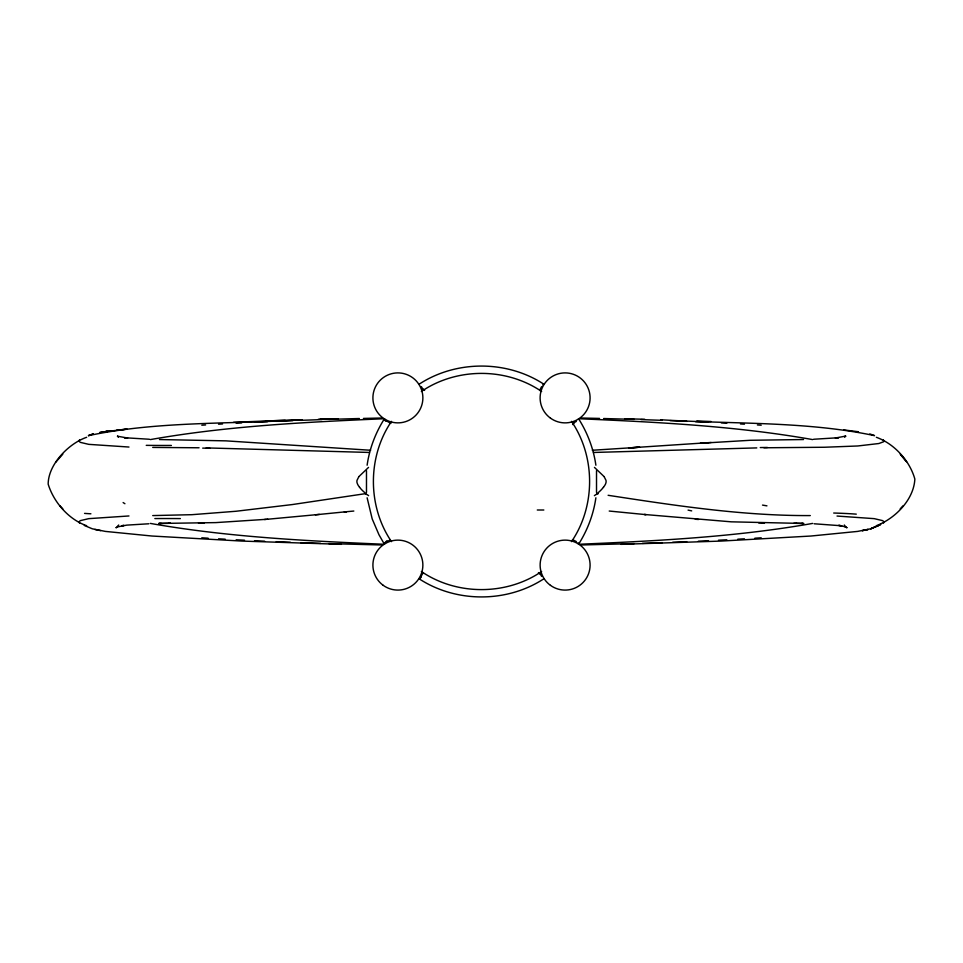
<?xml version="1.0" encoding="UTF-8"?>
<svg xmlns="http://www.w3.org/2000/svg" width="963" height="963" viewBox="0 0 963 963"><rect width="100%" height="100%" fill="white"/><g stroke="black" fill="none" stroke-linecap="round" stroke-linejoin="round"><path stroke-width="1.44" d="M366.482 470.63L366.482 492.37M596.518 492.37L596.518 470.63M367.12 465.225C369.419 448.951 375.329 433.266 384.056 419.35M595.88 497.775C593.581 514.049 587.671 529.734 578.956 543.65M423.202 572.732L419.724 578.594M844.611 437.226L845.598 436.107L835.354 438.021L838.617 437.72L813.603 439.248M540.291 389.112L541.591 386.657M118.678 525.004L117.257 526.942L126.743 525.124L148.856 523.776M391.496 421.361C367.372 456.727 367.372 506.273 391.496 541.639M571.504 541.639C595.628 506.273 595.628 456.727 571.504 421.361M358.862 476.673L357.032 480.296A5.224 5.188 -90 0 0 357.044 482.74L357.646 484.341A16.913 16.816 -90 0 0 358.946 486.435L359.572 487.29M86.658 437.286C68.782 443.413 48.21 464.322 48.174 484.136C53.627 502.036 68.65 519.514 86.658 525.714M358.946 476.553L368.54 467.392M367.12 497.775L372.2 518.925L378.977 534.754L384.056 543.65L390.268 539.798M603.428 487.29L604.054 486.447A16.154 16.07 -90 0 0 605.534 484.028L605.956 482.74A5.224 5.188 -90 0 0 605.968 480.296L604.138 476.673M118.112 526.219L117.883 526.52M876.342 525.714C895.072 518.612 913.827 499.761 914.85 479.056C909.77 460.808 894.266 443.666 876.342 437.286M62.812 454.151L55.71 462.24M900.2 508.849L903.005 505.864M386.994 540.676L384.056 543.662M883.444 523.102L884.118 521.898L882.65 520.634L874.248 518.648L837.028 516.048M79.556 439.898L78.882 441.102L80.338 442.366L88.752 444.352L128.97 447.037M845.586 436.215L844.96 436.456L845.598 436.107M421.361 391.496C456.727 367.372 506.273 367.372 541.639 391.496M576.343 421.409L573.888 422.709M541.639 571.504C506.273 595.628 456.727 595.628 421.361 571.504M419.362 384.044C456.269 360.078 506.731 360.078 543.638 384.056M543.638 578.944C506.731 602.922 456.269 602.922 419.35 578.944M878.834 525.389L870.793 528.771L857.636 531.407L810.93 536.03L721.118 541.074L621.123 544.348M88.476 435.625L93.218 433.928L88.476 435.625C158.426 420.891 231.289 424.322 302.406 419.736L266.173 420.975L285.18 420.289M150.372 439.585C227.629 425.911 306.246 422.107 384.514 418.712M812.628 523.415C735.371 537.089 656.754 540.893 578.486 544.288M122.746 525.593C118.846 526.147 126.562 525.04 123.083 525.545M110.155 430.991L104.546 431.749L127.068 429.101L116.643 430.208M266.968 519.298L319.355 514.411M344.285 511.943L346.511 511.714L315.431 514.808M345.777 511.786L353.83 511.04M264.476 519.502L266.089 519.37M267.774 519.226L215.796 522.608L158.751 523.463L170.379 523.246L169.007 523.27M711.115 442.462L700.306 443.269L750.285 440.284L803.539 439.537M707.877 442.703L628.598 447.939L639.167 447.241M592.329 450.263L639.673 447.217M201.797 425.201L205.601 424.96M754.86 538.197L761.215 537.799M218.553 424.189L222.537 423.961M737.802 539.196L744.459 538.811M236.14 423.214L241.701 422.926M726.86 539.786L718.47 540.219M254.521 422.288L267.485 421.698M708.479 540.712L698.404 541.182M233.491 422.324L268.448 420.879M276.249 421.313L292.896 420.638M686.751 541.688L672.692 542.265M300.721 420.337L322.003 419.591M662.279 542.663L642.333 543.361M328.792 419.387L359.38 418.52M593.509 452.466L756.786 447.903M634.208 543.614L580.533 544.998M128.97 515.963L88.752 518.648L80.338 520.634L78.882 521.898L79.556 523.102M318.284 419.266L336.556 418.785M320.101 419.218L338.194 418.749M363.436 418.424L382.467 418.002M159.064 523.463L161.29 523.415M204.24 522.969L198.486 523.065M763.924 447.783L824.436 447.253L857.768 445.977L878.87 443.522L883.685 441.74L883.444 439.898M152.732 515.578L191.902 514.687L236.043 511.257L292.355 504.552L364.592 493.778L367.264 494.669A59.947 59.622 -90 0 0 368.624 495.668M810.292 515.578C742.413 515.927 675.051 505.539 608.122 495.295M152.72 447.422L199.064 447.783M646.041 514.651L644.464 514.483L731.23 521.826L796.437 523.306M761.709 523.029L764.478 523.065M793.873 523.27L803.178 523.439L796.22 523.306M206.202 447.903L369.407 452.454M758.736 522.969L761.504 523.017M580.533 418.002L599.564 418.424M382.467 544.998L328.792 543.614M159.461 439.549L225.98 440.861L370.623 450.263M801.758 523.415L803.864 523.463M341.432 544.336L241.882 541.074L151.998 536.03L105.364 531.407L92.328 528.807L84.287 525.437M624.806 418.749L644.716 419.266M603.62 418.52L634.208 419.387M660.594 419.736C731.724 424.31 804.574 420.891 874.524 435.625L869.794 433.928M640.997 419.591L662.279 420.337M320.667 543.361L300.721 542.663M578.486 418.712C656.754 422.107 735.371 425.911 812.628 439.585M384.514 544.288C306.246 540.893 227.629 537.089 150.372 523.415M696.827 420.975L711.091 421.517M149.397 439.248L124.383 437.72L127.646 438.021L117.414 436.215M814.12 523.776L841.722 525.798L838.677 525.365L839.929 525.545M670.104 420.638L686.751 421.313M290.308 542.265L276.249 541.688M695.527 421.698L708.479 422.288M264.608 541.182L254.521 540.712M244.53 540.219L236.14 539.786M721.299 422.926L726.86 423.214M740.463 423.961L744.459 424.189M218.553 538.811L225.21 539.196M757.4 424.96L761.215 425.201M201.797 537.799L208.14 538.197M695.262 519.238L698.524 519.502M609.218 511.04L645.294 514.579M598.167 493.742L595.736 494.669A59.947 59.622 -90 0 1 594.376 495.668M843.648 429.895L858.454 431.749M840.254 525.593L845.743 526.942L845.02 526.592M100.67 530.649L94.892 529.481M844.912 526.556L845.538 526.821L844.322 525.004M390.894 423.419L384.406 419.724M573.888 540.291L576.343 541.591M117.582 436.227L117.968 436.504M594.46 467.392L604.054 476.553M117.787 436.383L118.389 437.226M59.995 505.864L62.812 508.849M900.2 454.151L906.604 461.686L900.754 454.801M541.591 576.343L540.291 573.888M421.421 386.657L422.721 389.112M578.956 419.35C587.671 433.266 593.581 448.951 595.88 465.225M574.405 422.841A13.482 4.875 -8.1 0 1 573.226 423.371M572.576 424.539A15.047 2.516 -19.6 0 1 573.346 424.334M543.144 383.731A15.047 2.528 -54.6 0 1 542.988 384.971M539.894 390.545A13.482 4.273 -80.1 0 1 540.351 389.401M422.841 388.595A13.482 4.875 81.9 0 1 423.371 389.762M424.551 390.424A15.047 2.516 70.4 0 1 424.346 389.654M385.284 420.831A15.059 2.444 35.7 0 1 386.031 421.12M420.831 577.716A15.059 2.444 -54.3 0 1 421.132 576.969M540.159 574.405A13.482 4.875 81.9 0 1 539.629 573.226M538.461 572.576A15.047 2.516 70.4 0 1 538.666 573.346M579.269 543.156A15.047 2.528 35.4 0 1 578.029 543M572.455 539.894A13.482 4.273 10 0 1 573.599 540.351M366.024 493.646A40.061 39.844 -90 0 1 359.536 487.314M603.464 487.314A40.061 39.844 -90 0 1 596.976 493.646M760.276 447.566A435.625 17.057 -3.3 0 1 767.415 447.458M171.39 445.448A397.599 19.982 -3.7 0 1 146.244 445.351M202.687 448.12A435.601 16.672 3.2 0 1 209.838 448.24M691.687 510.884A155.055 1.757 12 0 1 688.076 510.101M833.693 513.026A394.698 22.968 -4.4 0 1 856.288 514.146M154.85 518.563A394.601 19.862 3.7 0 1 180.358 518.588M90.907 513.797A405.76 7.054 -0.4 0 1 84.563 513.387M543.83 510.005A405.76 0.626 0 0 1 537.282 510.005M124.913 503.721A362.497 35.775 2.7 0 1 123.12 502.53M762.503 505.094A362.497 35.775 2.7 0 1 766.945 505.852M117.173 527.194L116.126 527.652L117.173 527.194M880.579 524.534L870.793 528.771L880.579 524.534M868.024 529.506L862.33 530.649L868.024 529.506M107.146 431.4L99.815 432.507L107.146 431.4M846.874 527.664L845.827 527.194L846.874 527.664M550.451 585.335A24.978 24.978 0 0 0 589.958 567.689A24.978 24.978 0 0 0 554.917 542.301A24.978 24.978 0 0 0 550.451 585.335M383.226 585.335A24.978 24.978 0 0 0 422.733 567.689A24.978 24.978 0 0 0 387.704 542.301A24.978 24.978 0 0 0 383.226 585.335M385.405 419.519A24.978 24.978 0 0 0 422.877 397.888A24.978 24.978 0 0 0 385.405 376.244A24.978 24.978 0 0 0 385.405 419.519M550.451 418.123A24.978 24.978 0 0 0 589.958 400.464A24.978 24.978 0 0 0 554.917 375.076A24.978 24.978 0 0 0 550.451 418.123"/></g></svg>
